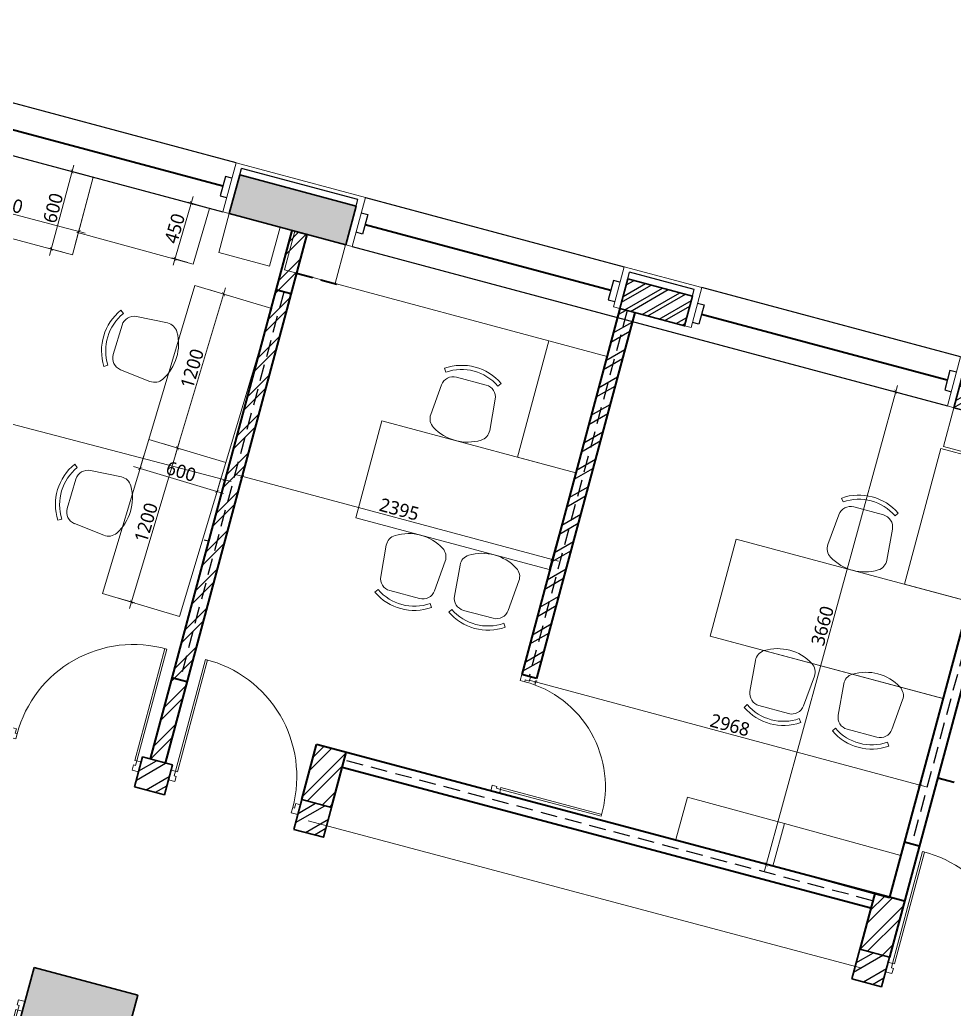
# Model space of a CAD drawing. Header units: millimetres. Extents: x 897770 to 1185420, y -692043 to -233237.
# Drawn here: x 942560 to 949536, y -361743 to -354353 of the extents above; entities that cross this region are included whole.
import ezdxf

# ---------------------------------------------------------------- set-up
doc = ezdxf.new("R2010")
doc.units = ezdxf.units.MM
doc.header["$MEASUREMENT"] = 0
doc.header["$PDMODE"] = 67
doc.linetypes.add('HIDDEN', pattern=[0.375, 0.25, -0.125])
doc.layers.get('Defpoints').update_dxf_attribs({"color": 6})
for name, color, linetype, lineweight in [('A-Detail Lines', 8, 'Continuous', 25), ('A-Door', 4, 'Continuous', 9), ('A-Wall Sec', 1, 'Continuous', 30), ('A-WIN', 5, 'Continuous', 25), ('ele l', 6, 'Continuous', 15), ('Fire pipe', 80, 'Continuous', 15), ('frntr', 32, 'Continuous', 13), ('I-Furniture', 34, 'Continuous', 13), ('P-SANR-FIXT', 6, 'Continuous', 9), ('S-Concrete', 40, 'Continuous', 30), ('ST CLADDING PLAN', 6, 'Continuous', 9)]:
    doc.layers.add(name, color=color, linetype=linetype, lineweight=lineweight)
for name, color, linetype in [('A-Wall Patt', 8, 'Continuous'), ('A-Window', 4, 'Continuous'), ('S-Conc Patt', 9, 'Continuous')]:
    doc.layers.add(name, color=color, linetype=linetype)
doc.styles.get("Standard").update_dxf_attribs({"font": 'trebuc.ttf'})
doc.dimstyles.new('IIITD_WD_M @ 50', dxfattribs={"dimscale": 50, "dimtxt": 2, "dimasz": 0.5, "dimexe": 0.5, "dimexo": 0.25, "dimgap": 0.3, "dimtad": 1, "dimdec": 0, "dimrnd": 1, "dimzin": 0, "dimdsep": 46, "dimtxsty": 'Standard', "dimblk": 'ARCHTICK', "dimcen": 0.2, "dimdle": 1, "dimclrd": 8, "dimclre": 9, "dimadec": 0, "dimazin": 0, "dimtfac": 1, "dimtdec": 0, "dimtofl": 0, "dimtmove": 0, "dimatfit": 0, "dimfxl": 1, "dimtolj": 1, "dimtzin": 0, "dimlwd": -1, "dimlwe": -1, "dimarcsym": 0})

# ---------------------------------------------------------------- blocks, each defined once
blk = doc.blocks.new('gf colmn')
at = {"layer": 'S-Conc Patt'}
for points in [[(692797.9, -270644.8), (692875.6, -270355), (692006.2, -270122.1), (691928.6, -270411.8)], [(690471.8, -276041.6), (690368.3, -276428), (691141.1, -276635.1), (691244.6, -276248.7)]]:
    blk.add_hatch(color=256, dxfattribs=at).paths.add_polyline_path(points)
at = {"layer": 'S-Concrete', "elevation": 0}
for points in [[(692006.2, -270122.1), (691928.6, -270411.8), (692797.9, -270644.8), (692875.6, -270355)], [(690471.8, -276041.6), (690368.3, -276428), (691141.1, -276635.1), (691244.6, -276248.7)]]:
    blk.add_lwpolyline(points, close=True, dxfattribs=at)
blk = doc.blocks.new('perg colmn')
at = {"color": 6}
blk.add_blockref('gf colmn', (151142.5, -5934.5, 0), dxfattribs=at)
blk = doc.blocks.new('block rt')
at = {"layer": 'S-Conc Patt'}
for points in [[(843940.4, -276579.2), (844018.1, -276289.5), (843148.7, -276056.5), (843071.1, -276346.3)], [(841614.3, -281976.1), (841510.8, -282362.5), (842283.5, -282569.5), (842387.1, -282183.2)]]:
    blk.add_hatch(color=256, dxfattribs=at).paths.add_polyline_path(points)
at = {"layer": 'S-Concrete'}
for points in [[(843148.7, -276056.5), (843071.1, -276346.3), (843940.4, -276579.2), (844018.1, -276289.5)], [(841614.3, -281976.1), (841510.8, -282362.5), (842283.5, -282569.5), (842387.1, -282183.2)]]:
    blk.add_lwpolyline(points, close=True, dxfattribs=at)
blk = doc.blocks.new('block rt lft')
at = {"color": 6}
blk.add_blockref('block rt', (0, 0), dxfattribs=at)
blk = doc.blocks.new('ERGEWGRWR')
at = {"layer": 'A-Wall Patt'}
h = blk.add_hatch(dxfattribs=at)
h.set_pattern_fill('ANSI32', color=256, scale=250, style=0)
h.set_pattern_definition([(45, (5600, 500), (-66.291261, 66.291261), []), (45, (5644.19, 500), (-66.291261, 66.291261), [])])
h.paths.add_polyline_path([(918967.5, -353680.6), (918967.5, -353910.6), (919467.5, -353910.6), (919467.5, -353680.6)])
at = {"layer": 'A-Detail Lines'}
for p, q in [((919467.5, -353630.6, 0), (918967.5, -353630.6, 0)), ((918967.5, -353680.6, 0), (918967.5, -353630.6, 0)), ((919467.5, -353680.6, 0), (919467.5, -353630.6, 0))]:
    blk.add_line(p, q, dxfattribs=at)
at = {"layer": 'A-Wall Sec', "elevation": 0}
blk.add_lwpolyline([(918967.5, -353910.6), (918967.5, -353680.6), (919467.5, -353680.6), (919467.5, -353910.6)], close=True, dxfattribs=at)
blk.add_lwpolyline([(918967.5, -353910.6), (918967.5, -353680.6), (919467.5, -353680.6), (919467.5, -353910.6)], close=True, dxfattribs=at)
at = {"layer": 'A-WIN', "color": 2, "lineweight": 40}
blk.add_line((921467.5, -353795.6), (919567.5, -353795.6, 0), dxfattribs=at)
at = {"layer": 'A-WIN', "color": 2, "lineweight": 40, "elevation": 0}
blk.add_lwpolyline([(916967.5, -353795.6), (918867.5, -353795.6)], dxfattribs=at)
blk.add_lwpolyline([(916967.5, -353795.6), (918867.5, -353795.6)], dxfattribs=at)
at = {"layer": 'A-Window'}
for p, q in [((921517.5, -353600.6, 0), (919517.5, -353600.6, 0)), ((916917.5, -353980.6, 0), (921517.5, -353980.6))]:
    blk.add_line(p, q, dxfattribs=at)
at = {"layer": 'A-Window', "elevation": 0}
for points in [[(916917.5, -353600.6), (918917.5, -353600.6)], [(916917.5, -353720.6), (916967.5, -353720.6), (916967.5, -353870.6), (916917.5, -353870.6)], [(918917.5, -353720.6), (918867.5, -353720.6), (918867.5, -353870.6), (918917.5, -353870.6)], [(919517.5, -353720.6), (919567.5, -353720.6), (919567.5, -353870.6), (919517.5, -353870.6)], [(921517.5, -353720.6), (921467.5, -353720.6), (921467.5, -353870.6), (921517.5, -353870.6)]]:
    blk.add_lwpolyline(points, dxfattribs=at)
at = {"layer": 'ST CLADDING PLAN'}
for p, q in [((916917.5, -353980.6), (916917.5, -353600.6)), ((918917.5, -353910.6, 0), (918917.5, -353600.6, 0)), ((919517.5, -353600.6, 0), (918917.5, -353600.6, 0)), ((919517.5, -353910.6, 0), (919517.5, -353600.6, 0)), ((921517.5, -353980.6, 0), (921517.5, -353600.6, 0)), ((918917.5, -353910.6, 0), (918967.5, -353910.6, 0)), ((919517.5, -353910.6, 0), (919467.5, -353910.6, 0)), ((916917.5, -353980.6, 0), (916867.5, -353980.6)), ((921517.5, -353980.6), (921567.5, -353980.6))]:
    blk.add_line(p, q, dxfattribs=at)
blk = doc.blocks.new('ERGWERGWRWRG')
at = {"layer": 'A-Wall Patt'}
h = blk.add_hatch(dxfattribs=at)
h.set_pattern_fill('ANSI32', color=256, scale=250, style=0)
h.set_pattern_definition([(45, (2e-08, 500), (-66.291261, 66.291261), []), (45, (44.19, 500), (-66.291261, 66.291261), [])])
h.paths.add_polyline_path([(913367.5, -353680.6), (913367.5, -353910.6), (913867.5, -353910.6), (913867.5, -353680.6)])
at = {"layer": 'A-Detail Lines'}
for p, q in [((913867.5, -353630.6, 0), (913367.5, -353630.6, 0)), ((913367.5, -353680.6, 0), (913367.5, -353630.6, 0)), ((913867.5, -353680.6, 0), (913867.5, -353630.6, 0))]:
    blk.add_line(p, q, dxfattribs=at)
at = {"layer": 'A-Wall Sec', "elevation": 0}
blk.add_lwpolyline([(913367.5, -353910.6), (913367.5, -353680.6), (913867.5, -353680.6), (913867.5, -353910.6)], close=True, dxfattribs=at)
blk.add_lwpolyline([(913367.5, -353910.6), (913367.5, -353680.6), (913867.5, -353680.6), (913867.5, -353910.6)], close=True, dxfattribs=at)
at = {"layer": 'A-WIN', "color": 2, "lineweight": 40}
blk.add_line((915867.5, -353795.6), (913967.5, -353795.6, 0), dxfattribs=at)
at = {"layer": 'A-WIN', "color": 2, "lineweight": 40, "elevation": 0}
blk.add_lwpolyline([(911892.5, -353795.6), (913267.5, -353795.6)], dxfattribs=at)
blk.add_lwpolyline([(911892.5, -353795.6), (913267.5, -353795.6)], dxfattribs=at)
at = {"layer": 'A-Window'}
for p, q in [((915917.5, -353600.6, 0), (913917.5, -353600.6, 0)), ((911842.5, -353980.6, 0), (915917.5, -353980.6))]:
    blk.add_line(p, q, dxfattribs=at)
at = {"layer": 'A-Window', "elevation": 0}
for points in [[(911842.5, -353600.6), (913317.5, -353600.6)], [(911842.5, -353720.6), (911892.5, -353720.6), (911892.5, -353870.6), (911842.5, -353870.6)], [(913317.5, -353720.6), (913267.5, -353720.6), (913267.5, -353870.6), (913317.5, -353870.6)], [(913917.5, -353720.6), (913967.5, -353720.6), (913967.5, -353870.6), (913917.5, -353870.6)], [(915917.5, -353720.6), (915867.5, -353720.6), (915867.5, -353870.6), (915917.5, -353870.6)]]:
    blk.add_lwpolyline(points, dxfattribs=at)
at = {"layer": 'ST CLADDING PLAN'}
for p, q in [((911842.5, -353980.6), (911842.5, -353600.6)), ((913317.5, -353910.6, 0), (913317.5, -353600.6, 0)), ((913917.5, -353600.6, 0), (913317.5, -353600.6, 0)), ((913917.5, -353910.6, 0), (913917.5, -353600.6, 0)), ((915917.5, -353980.6, 0), (915917.5, -353600.6, 0)), ((913317.5, -353910.6, 0), (913367.5, -353910.6, 0)), ((913917.5, -353910.6, 0), (913867.5, -353910.6, 0)), ((911842.5, -353980.6, 0), (911792.5, -353980.6)), ((915917.5, -353980.6), (915967.5, -353980.6))]:
    blk.add_line(p, q, dxfattribs=at)
blk = doc.blocks.new('DFADWFSA')
at = {"layer": 'A-Wall Patt'}
h = blk.add_hatch(dxfattribs=at)
h.set_pattern_fill('ANSI32', color=256, scale=300, angle=345, style=0)
h.paths.add_polyline_path([(952991.7, -357866.3), (952932.1, -358088.5), (952449.2, -357959.1), (952508.7, -357736.9)])
at = {"layer": 'A-Detail Lines'}
for p, q in [((952508.7, -357736.9, 0), (952521.6, -357688.6, 0)), ((952521.6, -357688.6, 0), (953004.6, -357818, 0)), ((952991.7, -357866.3, 0), (953004.6, -357818, 0))]:
    blk.add_line(p, q, dxfattribs=at)
at = {"layer": 'A-Wall Sec', "elevation": 0}
blk.add_lwpolyline([(952932.1, -358088.5), (952991.7, -357866.3), (952508.7, -357736.9), (952449.2, -357959.1)], close=True, dxfattribs=at)
blk.add_lwpolyline([(952932.1, -358088.5), (952991.7, -357866.3), (952508.7, -357736.9), (952449.2, -357959.1)], close=True, dxfattribs=at)
at = {"layer": 'A-WIN', "color": 2, "lineweight": 40}
blk.add_line((950547.1, -357330.4, 0), (952382.3, -357822.1, 0), dxfattribs=at)
at = {"layer": 'A-WIN', "color": 2, "lineweight": 40, "elevation": 0}
blk.add_lwpolyline([(954386.6, -358359.2), (953058.5, -358003.3)], dxfattribs=at)
blk.add_lwpolyline([(954386.6, -358359.2), (953058.5, -358003.3)], dxfattribs=at)
at = {"layer": 'A-Window'}
for p, q in [((950549.2, -357129.1, 0), (952481.1, -357646.7, 0)), ((954387, -358550.8, 0), (950450.9, -357496.1, 0))]:
    blk.add_line(p, q, dxfattribs=at)
at = {"layer": 'A-Window', "elevation": 0}
for points in [[(950518.2, -357245), (950566.5, -357257.9), (950527.7, -357402.8), (950479.4, -357389.9)], [(952450, -357762.6), (952401.7, -357749.7), (952362.9, -357894.6), (952411.2, -357907.5)], [(954485.4, -358183.8), (953060.7, -357802)], [(953029.6, -357917.9), (953077.9, -357930.9), (953039.1, -358075.8), (952990.8, -358062.8)], [(954454.3, -358299.7), (954406, -358286.7), (954367.2, -358431.6), (954415.5, -358444.6)]]:
    blk.add_lwpolyline(points, dxfattribs=at)
at = {"layer": 'ST CLADDING PLAN'}
for p, q in [((950450.9, -357496.1, 0), (950549.2, -357129.1, 0)), ((950450.9, -357496.1, 0), (950402.6, -357483.2, 0)), ((952400.9, -357946.2, 0), (952481.1, -357646.7, 0)), ((952481.1, -357646.7, 0), (953060.7, -357802, 0)), ((952980.4, -358101.4, 0), (953060.7, -357802, 0)), ((952400.9, -357946.2, 0), (952449.2, -357959.1, 0)), ((952980.4, -358101.4, 0), (952932.1, -358088.5, 0)), ((954387, -358550.8, 0), (954485.4, -358183.8, 0)), ((954387, -358550.8, 0), (954435.3, -358563.8, 0))]:
    blk.add_line(p, q, dxfattribs=at)
blk = doc.blocks.new('EWRGWHGWR')
at = {"layer": 'A-Door'}
for name, rotation in [('ERGWERGWRWRG', 344.9999999774988), ('ERGEWGRWR', 344.9999999829265)]:
    blk.add_blockref(name, (150984.3, 223188, 0), dxfattribs=dict(at, rotation=rotation))
blk.add_blockref('DFADWFSA', (0, 0), dxfattribs=at)
blk = doc.blocks.new('erhgswrtyw2435y435y')
at = {"layer": 'A-Wall Patt'}
h = blk.add_hatch(dxfattribs=at)
h.set_pattern_fill('ANSI32', color=256, scale=300, angle=345, style=0)
h.set_pattern_definition([(30, (-146524.06, 12972.38), (-56.25, 97.427858), []), (30, (-146472.83, 12958.66), (-56.25, 97.427858), [])])
h.paths.add_polyline_path([(799707.5, -356986.4), (799610.9, -356960.5), (799533.3, -357250.3), (799629.9, -357276.1)])
for p, q in [((794201.7, -355511.1), (794214.7, -355462.8, 0)), ((795084, -355695.7), (794214.7, -355462.8, 0)), ((795071.1, -355744), (795084, -355695.7))]:
    blk.add_line(p, q, dxfattribs=at)
at = {"layer": 'A-Wall Sec'}
for p, q in [((799610.9, -356960.5, 0), (799533.3, -357250.3, 0)), ((799533.3, -357250.3, 0), (799629.9, -357276.1, 0))]:
    blk.add_line(p, q, dxfattribs=at)
at = {"layer": 'ST CLADDING PLAN'}
blk.add_line((795140.1, -355679.7), (794174.1, -355420.9, 0), dxfattribs=at)
at = {"layer": 'A-Door'}
blk.add_blockref('EWRGWHGWR', (-150000, 0), dxfattribs=at)
blk = doc.blocks.new('ABL_Door_S - 1000 x 2100-11-3 Second Floor Lvl')
at = {"layer": 'A-Door'}
blk.add_arc((-450, -2.5), 900, 269.04503, 0, dxfattribs=at)
at = {"layer": 'ele l'}
for p, q in [((-500, 37.5), (-450, 37.5)), ((-500, -37.5), (-500, 37.5)), ((-450, 37.5), (-450, -2.5)), ((450, 37.5), (450, -2.5)), ((500, 37.5), (450, 37.5)), ((500, -37.5), (500, 37.5)), ((-500, -37.5), (-465, -37.5)), ((-465, -2.5), (-450, -2.5)), ((-465, -37.5), (-465, -2.5)), ((-465, -37.5), (-465, -902.4)), ((-450, -37.5), (-465, -37.5)), ((-450, -37.5), (-450, -902.5)), ((465, -2.5), (450, -2.5)), ((465, -37.5), (465, -2.5)), ((500, -37.5), (465, -37.5))]:
    blk.add_line(p, q, dxfattribs=at)
blk = doc.blocks.new('chair1')
at = {"layer": 'frntr'}
for p, q in [((-319.6, 227.7), (-84.3, 207.2)), ((16, 201.2), (41.5, 218.7)), ((0.5, 114.7), (0.5, -114.7)), ((-319.6, -227.7), (-84.3, -207.2)), ((16, -201.2), (41.5, -218.7))]:
    blk.add_line(p, q, dxfattribs=at)
for centre, radius, start, end in [((-327.6, 135.2), 92.9, 85.03026, 148.40697), ((-107.8, 0), 350.9, 148.40697, 211.59303), ((-92.4, 114.7), 92.9, 0, 85.03026), ((-278.1, 0), 356.3, 325.61966, 34.38034), ((-278.1, 0), 387.3, 325.61966, 34.38034), ((-92.4, -114.7), 92.9, 274.96974, 0), ((-327.6, -135.2), 92.9, 211.59303, 274.96974)]:
    blk.add_arc(centre, radius, start, end, dxfattribs=at)
blk = doc.blocks.new('_ArchTick')
at = {"color": 0, "linetype": 'ByBlock', "const_width": 0.15}
blk.add_lwpolyline([(-0.5, -0.5), (0.5, 0.5)], dxfattribs=at)
blk = doc.blocks.new('*D2461')
at = {"layer": 'Defpoints', "color": 0, "transparency": 16777216}
for p in [(942950.3, -355486.4), (943108.2, -355528.7, 0), (942952.9, -356108.2, 0)]:
    blk.add_point(p, dxfattribs=at)
at = {"layer": 'P-SANR-FIXT', "color": 8, "transparency": 16777216}
blk.add_line((942782.1, -356114.2), (942963.2, -355438.1), dxfattribs=at)
at = {"layer": 'P-SANR-FIXT', "color": 9, "transparency": 16777216}
for p, q in [((943046.9, -355512.2), (942926.2, -355479.9)), ((942891.6, -356091.8), (942770.9, -356059.4))]:
    blk.add_line(p, q, dxfattribs=at)
at = {"layer": 'P-SANR-FIXT', "color": 8, "transparency": 16777216, "xscale": 25, "yscale": 25, "zscale": 25}
for p, rotation in [((942950.3, -355486.4), 74.99999999712118), ((942795, -356065.9), 254.9999999971212)]:
    blk.add_blockref('_ArchTick', p, dxfattribs=dict(at, rotation=rotation))
at = {"layer": 'P-SANR-FIXT', "color": 0, "transparency": 16777216, "insert": (942808.9, -355759), "char_height": 100, "attachment_point": 5, "rotation": 75}
blk.add_mtext('\\A1;600', dxfattribs=at)
blk = doc.blocks.new('*D2462')
at = {"layer": 'Defpoints', "color": 0, "transparency": 16777216}
for p in [(943866.4, -356337.6, 0), (943522.4, -357487.2, 0), (943737.9, -357551.7)]:
    blk.add_point(p, dxfattribs=at)
at = {"layer": 'P-SANR-FIXT', "color": 8, "transparency": 16777216}
blk.add_line((944096.2, -356354.1), (943723.5, -357599.6), dxfattribs=at)
at = {"layer": 'P-SANR-FIXT', "color": 9, "transparency": 16777216}
for p, q in [((943986.1, -356373.4), (944105.9, -356409.2)), ((943642.1, -357523), (943761.8, -357558.8))]:
    blk.add_line(p, q, dxfattribs=at)
at = {"layer": 'P-SANR-FIXT', "color": 8, "transparency": 16777216, "xscale": 25, "yscale": 25, "zscale": 25}
for p, rotation in [((944081.9, -356402.1), 73.34001986920177), ((943737.9, -357551.7), 253.3400198692018)]:
    blk.add_blockref('_ArchTick', p, dxfattribs=dict(at, rotation=rotation))
at = {"layer": 'P-SANR-FIXT', "color": 0, "transparency": 16777216, "insert": (943846.8, -356958), "char_height": 100, "attachment_point": 5, "rotation": 73.34002}
blk.add_mtext('\\A1;1200', dxfattribs=at)
blk = doc.blocks.new('*D2463')
at = {"layer": 'Defpoints', "color": 0, "transparency": 16777216}
for p in [(943522.4, -357487.2, 0), (944097.2, -357659.2, 0), (944032.3, -357875.9)]:
    blk.add_point(p, dxfattribs=at)
at = {"layer": 'P-SANR-FIXT', "color": 9, "transparency": 16777216}
for p, q in [((943486.2, -357608.1), (943450.4, -357727.9)), ((944061, -357780.1), (944025.2, -357899.9))]:
    blk.add_line(p, q, dxfattribs=at)
at = {"layer": 'P-SANR-FIXT', "color": 8, "transparency": 16777216}
blk.add_line((943409.6, -357689.6), (944080.2, -357890.3), dxfattribs=at)
at = {"layer": 'P-SANR-FIXT', "color": 8, "transparency": 16777216, "xscale": 25, "yscale": 25, "zscale": 25}
for p, rotation in [((943457.5, -357703.9), 163.3400198692034), ((944032.3, -357875.9), 343.3400198692034)]:
    blk.add_blockref('_ArchTick', p, dxfattribs=dict(at, rotation=rotation))
at = {"layer": 'P-SANR-FIXT', "color": 0, "transparency": 16777216, "insert": (943763.9, -357726.7), "char_height": 100, "attachment_point": 5, "rotation": 343.34002}
blk.add_mtext('\\A1;600', dxfattribs=at)
blk = doc.blocks.new('*D2464')
at = {"layer": 'Defpoints', "color": 0, "transparency": 16777216}
for p in [(943522.4, -357487.2, 0), (943178.4, -358636.8, 0), (943393.8, -358701.3)]:
    blk.add_point(p, dxfattribs=at)
at = {"layer": 'P-SANR-FIXT', "color": 8, "transparency": 16777216}
blk.add_line((943752.2, -357503.8), (943379.5, -358749.2), dxfattribs=at)
at = {"layer": 'P-SANR-FIXT', "color": 9, "transparency": 16777216}
for p, q in [((943642.1, -357523), (943761.8, -357558.8)), ((943298, -358672.6), (943417.8, -358708.5))]:
    blk.add_line(p, q, dxfattribs=at)
at = {"layer": 'P-SANR-FIXT', "color": 8, "transparency": 16777216, "xscale": 25, "yscale": 25, "zscale": 25}
for p, rotation in [((943737.9, -357551.7), 73.34001986920177), ((943393.8, -358701.3), 253.3400198692018)]:
    blk.add_blockref('_ArchTick', p, dxfattribs=dict(at, rotation=rotation))
at = {"layer": 'P-SANR-FIXT', "color": 0, "transparency": 16777216, "insert": (943502.8, -358107.6), "char_height": 100, "attachment_point": 5, "rotation": 73.34002}
blk.add_mtext('\\A1;1200', dxfattribs=at)
blk = doc.blocks.new('*D2465')
at = {"layer": 'Defpoints', "color": 0, "transparency": 16777216}
for p in [(941838.6, -355628.2), (941792.7, -355801.7, 0), (942952.9, -356108.2, 0)]:
    blk.add_point(p, dxfattribs=at)
at = {"layer": 'P-SANR-FIXT', "color": 8, "transparency": 16777216}
blk.add_line((943047.1, -355947.4), (941790.2, -355615.4), dxfattribs=at)
at = {"layer": 'P-SANR-FIXT', "color": 9, "transparency": 16777216}
for p, q in [((941813, -355724.8), (941844.9, -355604)), ((942973.3, -356031.3), (943005.2, -355910.5))]:
    blk.add_line(p, q, dxfattribs=at)
at = {"layer": 'P-SANR-FIXT', "color": 8, "transparency": 16777216, "xscale": 25, "yscale": 25, "zscale": 25}
for p, rotation in [((941838.6, -355628.2), 165.2028896913952), ((942998.8, -355934.6), 345.2028896913952)]:
    blk.add_blockref('_ArchTick', p, dxfattribs=dict(at, rotation=rotation))
at = {"layer": 'P-SANR-FIXT', "color": 0, "transparency": 16777216, "insert": (942435.5, -355717.7), "char_height": 100, "attachment_point": 5, "rotation": 345.20289}
blk.add_mtext('\\A1;1200', dxfattribs=at)
blk = doc.blocks.new('*D2468')
at = {"layer": 'Defpoints', "color": 0, "transparency": 16777216}
for p in [(943841, -355721.6), (943977.3, -355761.5, 0), (943855, -356178.9, 0)]:
    blk.add_point(p, dxfattribs=at)
at = {"layer": 'P-SANR-FIXT', "color": 8, "transparency": 16777216}
blk.add_line((943704.6, -356186.9), (943855.1, -355673.6), dxfattribs=at)
at = {"layer": 'P-SANR-FIXT', "color": 9, "transparency": 16777216}
for p, q in [((943937, -355749.7), (943817, -355714.5)), ((943814.6, -356167), (943694.7, -356131.9))]:
    blk.add_line(p, q, dxfattribs=at)
at = {"layer": 'P-SANR-FIXT', "color": 8, "transparency": 16777216, "xscale": 25, "yscale": 25, "zscale": 25}
for p, rotation in [((943841, -355721.6), 73.65760877655308), ((943718.6, -356138.9), 253.6576087765531)]:
    blk.add_blockref('_ArchTick', p, dxfattribs=dict(at, rotation=rotation))
at = {"layer": 'P-SANR-FIXT', "color": 0, "transparency": 16777216, "insert": (943716.6, -355911.7), "char_height": 100, "attachment_point": 5, "rotation": 73.65761}
blk.add_mtext('\\A1;450', dxfattribs=at)
blk = doc.blocks.new('*D2651')
at = {"layer": 'Defpoints', "color": 0, "transparency": 16777216}
for p in [(938722.5, -356504, 0), (944090.1, -357789.1), (944061.2, -357899.8, 0)]:
    blk.add_point(p, dxfattribs=at)
at = {"layer": 'P-SANR-FIXT', "color": 8, "transparency": 16777216}
blk.add_line((938703.1, -356380.7), (944138.5, -357801.7), dxfattribs=at)
at = {"layer": 'P-SANR-FIXT', "color": 9, "transparency": 16777216}
for p, q in [((938726.2, -356490.1), (938757.8, -356369.1)), ((944064.8, -357885.8), (944096.5, -357764.9))]:
    blk.add_line(p, q, dxfattribs=at)
at = {"layer": 'P-SANR-FIXT', "color": 8, "transparency": 16777216, "xscale": 25, "yscale": 25, "zscale": 25}
for p, rotation in [((938751.5, -356393.3), 165.3484079189171), ((944090.1, -357789.1), 345.3484079189171)]:
    blk.add_blockref('_ArchTick', p, dxfattribs=dict(at, rotation=rotation))
at = {"layer": 'P-SANR-FIXT', "color": 0, "transparency": 16777216, "insert": (941437.5, -357027.5), "char_height": 100, "attachment_point": 5, "rotation": 345.34841}
blk.add_mtext('\\A1;5518', dxfattribs=at)
blk = doc.blocks.new('*D2653')
at = {"layer": 'Defpoints', "color": 0, "transparency": 16777216}
for p in [(946418.4, -359273.7, 0), (949278.4, -360069.1), (949285.3, -360043.6, 0)]:
    blk.add_point(p, dxfattribs=at)
at = {"layer": 'P-SANR-FIXT', "color": 8, "transparency": 16777216}
blk.add_line((946363.3, -359286.2), (949326.7, -360082.1), dxfattribs=at)
at = {"layer": 'P-SANR-FIXT', "color": 9, "transparency": 16777216}
for p, q in [((946415.2, -359285.7), (946405.1, -359323.4)), ((949282.1, -360055.6), (949272, -360093.3))]:
    blk.add_line(p, q, dxfattribs=at)
at = {"layer": 'P-SANR-FIXT', "color": 8, "transparency": 16777216, "xscale": 25, "yscale": 25, "zscale": 25}
for p, rotation in [((946411.6, -359299.2), 164.9678280376253), ((949278.4, -360069.1), 344.9678280376253)]:
    blk.add_blockref('_ArchTick', p, dxfattribs=dict(at, rotation=rotation))
at = {"layer": 'P-SANR-FIXT', "color": 0, "transparency": 16777216, "insert": (947862.1, -359620.4), "char_height": 100, "attachment_point": 5, "rotation": 344.96783}
blk.add_mtext('\\A1;2968', dxfattribs=at)
blk = doc.blocks.new('*D2654')
at = {"layer": 'Defpoints', "color": 0, "transparency": 16777216}
for p in [(949533.3, -357250.3, 0), (948132.6, -360661.3), (948565.7, -360780, 0)]:
    blk.add_point(p, dxfattribs=at)
at = {"layer": 'P-SANR-FIXT', "color": 8, "transparency": 16777216}
blk.add_line((949113.5, -357083.3), (948119.4, -360709.5), dxfattribs=at)
at = {"layer": 'P-SANR-FIXT', "color": 9, "transparency": 16777216}
for p, q in [((949196.7, -357158), (949076.1, -357124.9)), ((948229.1, -360687.7), (948108.5, -360654.7))]:
    blk.add_line(p, q, dxfattribs=at)
at = {"layer": 'P-SANR-FIXT', "color": 8, "transparency": 16777216, "xscale": 25, "yscale": 25, "zscale": 25}
for p, rotation in [((949100.2, -357131.5), 74.67015190563237), ((948132.6, -360661.3), 254.6701519056324)]:
    blk.add_blockref('_ArchTick', p, dxfattribs=dict(at, rotation=rotation))
at = {"layer": 'P-SANR-FIXT', "color": 0, "transparency": 16777216, "insert": (948552.7, -358879), "char_height": 100, "attachment_point": 5, "rotation": 74.67015}
blk.add_mtext('\\A1;3660', dxfattribs=at)
blk = doc.blocks.new('*D2655')
at = {"layer": 'Defpoints', "color": 0, "transparency": 16777216}
for p in [(944219.5, -357763.1), (944198.9, -357839.7, 0), (946512.2, -358459.5, 0)]:
    blk.add_point(p, dxfattribs=at)
at = {"layer": 'P-SANR-FIXT', "color": 8, "transparency": 16777216}
blk.add_line((946581, -358395.9), (944171.2, -357750.2), dxfattribs=at)
at = {"layer": 'P-SANR-FIXT', "color": 9, "transparency": 16777216}
for p, q in [((944202.2, -357827.6), (944225.9, -357739)), ((946515.4, -358447.4), (946539.2, -358358.8))]:
    blk.add_line(p, q, dxfattribs=at)
at = {"layer": 'P-SANR-FIXT', "color": 8, "transparency": 16777216, "xscale": 25, "yscale": 25, "zscale": 25}
for p, rotation in [((944219.5, -357763.1), 165.0000000015893), ((946532.7, -358382.9), 345.0000000015893)]:
    blk.add_blockref('_ArchTick', p, dxfattribs=dict(at, rotation=rotation))
at = {"layer": 'P-SANR-FIXT', "color": 0, "transparency": 16777216, "insert": (945393.2, -358009.2), "char_height": 100, "attachment_point": 5, "rotation": 345}
blk.add_mtext('\\A1;2395', dxfattribs=at)

msp = doc.modelspace()

# ---------------------------------------------------------------- hatches: boundary and pattern name
at = {"layer": 'A-Wall Patt'}
h = msp.add_hatch(dxfattribs=at)
h.set_pattern_fill('ANSI32', color=256, scale=400, style=0)
h.paths.add_polyline_path([(944703.6, -355956.2), (944590.1, -355925.7), (943532.3, -359873.8), (943645.8, -359904.2)])
h = msp.add_hatch(dxfattribs=at)
h.set_pattern_fill('ANSI32', color=256, scale=400, angle=345, style=0)
h.paths.add_polyline_path([(947151.1, -356539.5), (947040, -356509.7), (946307.3, -359244.1), (946418.4, -359273.7)])
h = msp.add_hatch(dxfattribs=at)
h.set_pattern_fill('ANSI32', color=256, scale=400, style=0)
h.paths.add_polyline_path([(944996.4, -359826.1), (944774.1, -359766.9), (944664.8, -360177.2), (944887, -360236.5)])
h = msp.add_hatch(dxfattribs=at)
h.set_pattern_fill('ANSI32', color=256, scale=400, angle=-15, style=0)
h.set_pattern_definition([(30, (1657590.26, -265657.62), (-75, 129.90381), []), (30, (1657658.57, -265675.92), (-75, 129.90381), [])])
h.paths.add_polyline_path([(943698.9, -359918.4), (943476.7, -359858.9), (943444.4, -359979.5), (943444.7, -359979.6), (943427.2, -360044.8), (943426.9, -360044.7), (943417.2, -360081), (943639.4, -360140.5)])
h = msp.add_hatch(dxfattribs=at)
h.set_pattern_fill('ANSI32', color=256, scale=400, angle=-15, style=0)
h.set_pattern_definition([(30, (1658778.35, -265975.97), (-75, 129.90381), []), (30, (1658846.65, -265994.27), (-75, 129.90381), [])])
h.paths.add_polyline_path([(944887, -360236.8), (944664.8, -360177.2), (944632.5, -360297.9), (944632.8, -360298), (944615.3, -360363.2), (944615, -360363.1), (944605.3, -360399.3), (944827.5, -360458.8)])
h = msp.add_hatch(dxfattribs=at)
h.set_pattern_fill('ANSI32', color=256, scale=400, style=0)
h.paths.add_polyline_path([(949164.6, -360936.6), (948942.3, -360877.4), (948830.6, -361293.4), (949052.7, -361353)])
h = msp.add_hatch(dxfattribs=at)
h.set_pattern_fill('ANSI32', color=256, scale=400, angle=-15, style=0)
h.set_pattern_definition([(30, (1662944.1, -267092.18), (-75, 129.90381), []), (30, (1663012.4, -267110.48), (-75, 129.90381), [])])
h.paths.add_polyline_path([(949052.7, -361353), (948830.6, -361293.4), (948798.2, -361414.1), (948798.5, -361414.2), (948781.1, -361479.4), (948780.8, -361479.3), (948771.1, -361515.5), (948993.2, -361575.1)])

# ---------------------------------------------------------------- linework, layer by layer
msp.add_line((943968.1, -358247.3, 0), (943936.7, -358238.9, 0))
at = {"layer": 'A-Wall Sec', "lineweight": 35}
for p, q in [((944590.1, -355925.7, 0), (943532.3, -359873.8, 0)), ((944703.6, -355956.2, 0), (943645.8, -359904.2, 0)), ((944584.5, -356400.7, 0), (944471, -356370.5, 0)), ((947040, -356509.7, 0), (946307.3, -359244.1, 0)), ((947151.1, -356539.5, 0), (946418.4, -359273.7, 0)), ((950112.8, -357405.5, 0), (949052.7, -361353, 0)), ((950001.8, -357375.7, 0), (949053.4, -360907, 0)), ((943808.1, -359298.5, 0), (943694.5, -359268.3, 0)), ((946418.4, -359273.7, 0), (946307.3, -359244.1, 0)), ((944664.8, -360177.3, 0), (944774.1, -359766.9, 0)), ((949164.6, -360936.6, 0), (944774.1, -359766.9, 0)), ((944887, -360236.5, 0), (944996.4, -359826.1, 0)), ((948912.5, -360988.4, 0), (944966.8, -359937.2, 0)), ((949274.6, -360524.8, 0), (949164, -360495.3, 0)), ((948942.3, -360877.4, 0), (948830.6, -361293.4, 0))]:
    msp.add_line(p, q, dxfattribs=at)
at = {"layer": 'A-Wall Sec'}
for p, q in [((944703.6, -355956.2, 0), (944590.1, -355925.7, 0)), ((944887, -360236.5, 0), (944664.8, -360177.2, 0))]:
    msp.add_line(p, q, dxfattribs=at)
at = {"layer": 'A-Wall Sec', "elevation": 0}
for points in [[(943417.2, -360081), (943639.4, -360140.5), (943698.9, -359918.4), (943476.7, -359858.9)], [(944605.3, -360399.3), (944827.5, -360458.8), (944887, -360236.8), (944664.8, -360177.2)], [(948771.1, -361515.5), (948993.2, -361575.1), (949052.7, -361353), (948830.6, -361293.4)]]:
    msp.add_lwpolyline(points, close=True, dxfattribs=at)
at = {"layer": 'A-Window', "linetype": 'HIDDEN', "ltscale": 500}
for p, q in [((944531.1, -356386.5, 0), (943754.7, -359284.3, 0)), ((947095.5, -356524.6, 0), (946362.9, -359258.8, 0)), ((949997.6, -357612.8, 0), (949218.7, -360509.9, 0)), ((948927.3, -360932.9, 0), (944981.6, -359881.7, 0))]:
    msp.add_line(p, q, dxfattribs=at)
at = {"layer": 'Fire pipe', "elevation": 0}
for points in [[(944124.1, -355800.9), (944046.4, -356090.6), (944425, -356192.1), (944502.6, -355902.3), (944124.1, -355800.9)], [(944613.7, -355932.1), (944536, -356221.8), (944914.6, -356323.3), (944992.2, -356033.5), (944613.7, -355932.1)], [(949533.3, -357250.3), (949455.6, -357540), (949834.2, -357641.5), (949911.8, -357351.7), (949533.3, -357250.3)]]:
    msp.add_lwpolyline(points, dxfattribs=at)
at = {"layer": 'frntr'}
for p, q in [((942997.2, -355942.9, 0), (943108.2, -355528.7, 0)), ((943108.2, -355528.7, 0), (943977.3, -355761.5, 0)), ((943977.3, -355761.5, 0), (943855, -356178.9, 0)), ((943855, -356178.9, 0), (942990.8, -355941.2, 0)), ((944914.6, -356323.3, 0), (946509.5, -356750.6, 0)), ((947714.2, -358956.3, 0), (949452.8, -359422.2, 0))]:
    msp.add_line(p, q, dxfattribs=at)
at = {"layer": 'frntr', "elevation": 0}
for points in [[(941793.8, -355797.6), (942952.9, -356108.2), (943108.2, -355528.7), (941949.1, -355218.1)], [(943866.4, -356337.6), (943522.4, -357487.2), (944097.2, -357659.2), (944441.2, -356509.6)], [(946276.6, -357620), (946509.5, -356750.6), (946944.2, -356867.1), (946711.3, -357736.4)], [(945068.3, -358072.7), (946512.2, -358459.5), (946711.3, -357736.4), (945262.4, -357348.2)], [(943522.4, -357487.2), (943178.4, -358636.8), (943753.2, -358808.8), (944097.2, -357659.2)]]:
    msp.add_lwpolyline(points, close=True, dxfattribs=at)
for points in [[(949435.8, -357554.1), (949164, -358568.4), (949646.9, -358697.8), (949918.7, -357683.6), (949435.7, -357554.2)], [(947908.3, -358231.9), (947714.2, -358956.3), (949452.2, -359422.1), (949646.3, -358697.6), (947908.3, -358231.9)]]:
    msp.add_lwpolyline(points, dxfattribs=at)
at = {"layer": 'I-Furniture', "linetype": 'HIDDEN', "lineweight": 35, "ltscale": 500}
for p, q in [((944626, -356245.9, 0), (944944.7, -356331.4, 0)), ((949413.9, -360013.8, 0), (949732.7, -360099.3, 0))]:
    msp.add_line(p, q, dxfattribs=at)
at = {"layer": 'I-Furniture'}
msp.add_line((948846.4, -361436.5, 0), (944713, -360335.3, 0), dxfattribs=at)
at = {"layer": 'I-Furniture', "elevation": 0}
for points in [[(948268.8, -360356.4), (947545.5, -360158.1), (947458.2, -360476.4), (948181.5, -360674.7)], [(949136.8, -360594.4), (948268.8, -360356.4), (948181.5, -360674.7), (949049.5, -360912.6)]]:
    msp.add_lwpolyline(points, close=True, dxfattribs=at)

# ---------------------------------------------------------------- block references
at = {"color": 6}
for name in ['block rt lft', 'perg colmn']:
    msp.add_blockref(name, (101053, -79454.6, 0), dxfattribs=at)
at = {"layer": 'A-Detail Lines'}
msp.add_blockref('erhgswrtyw2435y435y', (150000, 0, 0), dxfattribs=at)
at = {"layer": 'A-Door', "rotation": 164.9999999966017}
msp.add_blockref('ABL_Door_S - 1000 x 2100-11-3 Second Floor Lvl', (942973.7, -359804.3, 0), dxfattribs=at)
at = {"layer": 'A-Door', "xscale": -1}
for p, rotation in [((944161.8, -360122.6, 0), 165.0000000046554), ((949515.7, -361557.2, 0), 165.0000000046554), ((942106.4, -361592.3, 0), 345.0000000030446)]:
    msp.add_blockref('ABL_Door_S - 1000 x 2100-11-3 Second Floor Lvl', p, dxfattribs=dict(at, rotation=rotation))
at = {"layer": 'A-Door', "xscale": 0.900000000043596, "yscale": 0.900000000043596, "zscale": 0.900000000043596, "rotation": 75.08223626761568}
msp.add_blockref('ABL_Door_S - 1000 x 2100-11-3 Second Floor Lvl', (946224.1, -359687.6, 0), dxfattribs=at)
at = {"layer": 'frntr', "extrusion": (0, 0, -1), "xscale": -1, "zscale": -1}
for p, rotation in [((-943290.9, -356744.1, 0), 196.659980138699), ((-942946.9, -357893.7, 0), 196.6599801387055), ((-945433.6, -358645.5, 0), 104.9999999976051), ((-945983.8, -358792.9, 0), 104.9999999976051)]:
    msp.add_blockref('chair1', p, dxfattribs=dict(at, rotation=rotation))
at = {"layer": 'frntr', "extrusion": (0, 0, -1), "zscale": -0.9999999999999998, "rotation": 104.9999999976052}
msp.add_blockref('chair1', (-945931, -357052.4, 0), dxfattribs=at)
at = {"layer": 'I-Furniture'}
for p, rotation in [((948896.4, -358021.7, 0), 74.99928164770685), ((948189.5, -359504.8, 0), 254.9992816477069), ((948848.3, -359681.3, 0), 254.9992816477069)]:
    msp.add_blockref('chair1', p, dxfattribs=dict(at, rotation=rotation))

# ---------------------------------------------------------------- dimensions: what is measured, and where the dimension line sits
at = {"layer": 'P-SANR-FIXT'}
for p1, p2, distance, picture, middle in [((942952.9, -356108.2, 0), (943108.2, -355528.7, 0), 163.5, '*D2461', (942808.9, -355759)), ((942952.9, -356108.2, 0), (941792.7, -355801.7, 0), -179.5, '*D2465', (942435.5, -355717.7)), ((938722.5, -356504, 0), (944061.2, -357899.8, 0), 114.4, '*D2651', (941437.5, -357027.5)), ((943866.4, -356337.6, 0), (943522.4, -357487.2, 0), 224.9, '*D2462', (943846.8, -356958)), ((949533.3, -357250.3, 0), (948565.7, -360780, 0), -449, '*D2654', (948552.7, -358879)), ((943522.4, -357487.2, 0), (943178.4, -358636.8, 0), 224.9, '*D2464', (943502.8, -358107.6)), ((943522.4, -357487.2, 0), (944097.2, -357659.2, 0), -226.2, '*D2463', (943763.9, -357726.7)), ((946512.2, -358459.5, 0), (944198.9, -357839.7, 0), -79.3, '*D2655', (945393.2, -358009.2)), ((946418.4, -359273.7, 0), (949285.3, -360043.6, 0), -26.5, '*D2653', (947862.1, -359620.4))]:
    dim = msp.add_aligned_dim(p1=p1, p2=p2, distance=distance, dimstyle='IIITD_WD_M @ 50', override={"dimfxl": 2, "dimfxlon": 1, "dimarcsym": 1}, dxfattribs=at)
    dim.commit()
    dim.dimension.update_dxf_attribs({"geometry": picture, "text_midpoint": middle})
dim = msp.add_aligned_dim(p1=(943855, -356178.9, 0), p2=(943977.3, -355761.5, 0), distance=142.1, text='450', dimstyle='IIITD_WD_M @ 50', override={"dimfxl": 2, "dimfxlon": 1, "dimarcsym": 1}, dxfattribs=at)
dim.commit()
dim.dimension.update_dxf_attribs({"geometry": '*D2468', "text_midpoint": (943716.6, -355911.7)})

doc.saveas('drawing.dxf')
